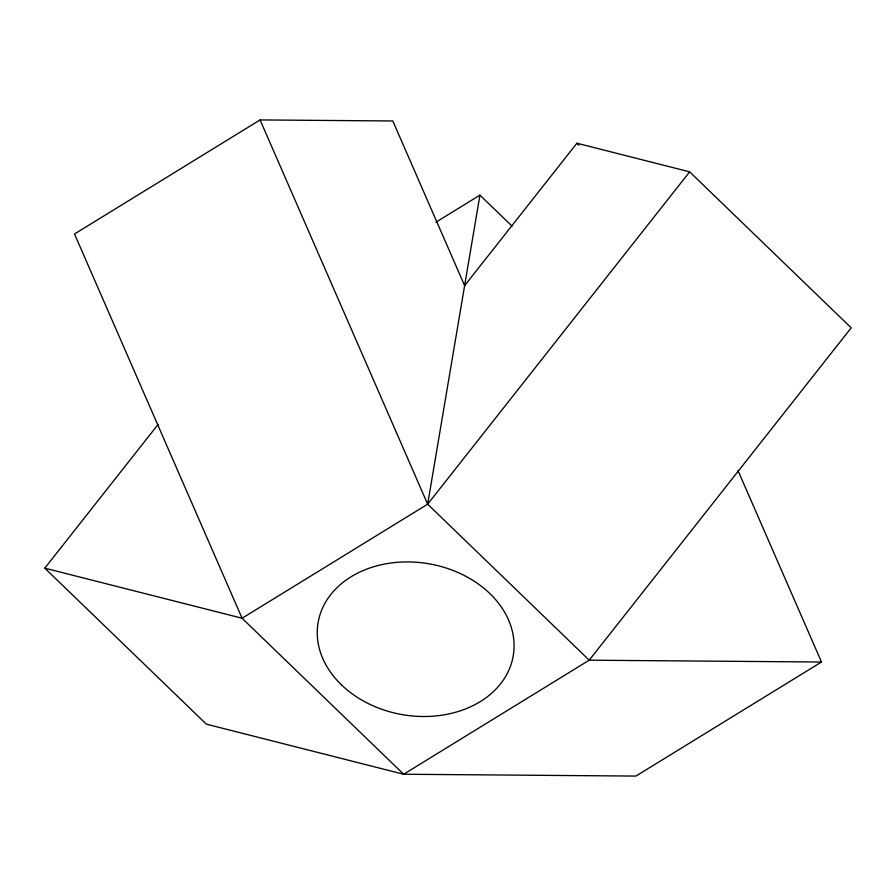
<?xml version="1.0" encoding="UTF-8"?>
<svg xmlns="http://www.w3.org/2000/svg" width="896" height="896" viewBox="0 0 896 896"><rect width="100%" height="100%" fill="white"/><g stroke="black" fill="none" stroke-linecap="round" stroke-linejoin="round"><path stroke-width="1.34" d="M158.155 424.357L44.8 568.165L242.088 618.24L427.661 504.19L479.931 195.138L512.042 226.15M44.8 568.165L206.36 724.158L403.648 774.245L589.221 660.184L851.2 327.835L689.64 171.842L576.901 143.226L464.621 285.656L392.806 120.971L260.086 119.93L74.514 233.979L242.088 618.24L403.648 774.245L635.914 776.07L821.486 662.021L737.979 470.523M821.486 662.021L589.221 660.184L427.661 504.19L689.64 171.842M435.926 222.186L479.931 195.138M576.901 143.226L578.906 145.163M260.086 119.93L427.661 504.19M341.432 684.835A98.974 76.586 9.6 0 0 508.738 670.443A98.974 76.586 9.6 0 0 396.805 562.363A98.974 76.586 9.6 0 0 341.432 684.835"/></g></svg>
